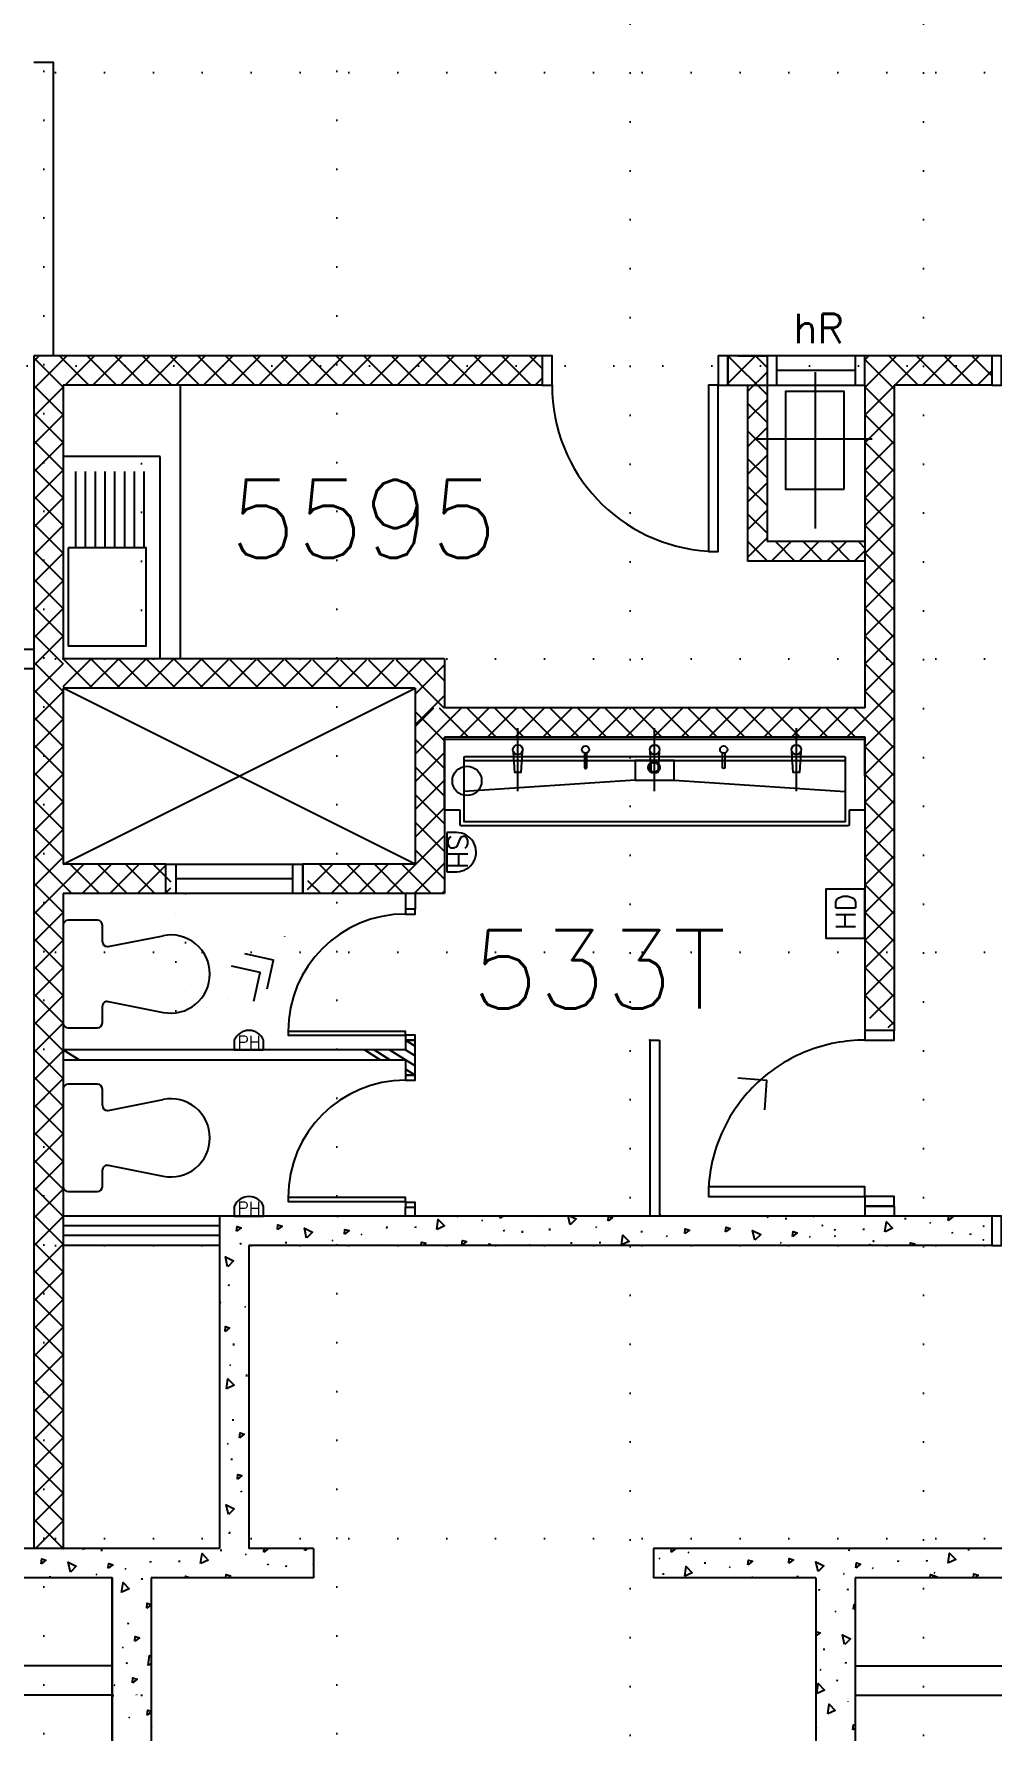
# Model space of a CAD drawing. Extents: x -68523 to 336700, y -113452 to 119396.
# Drawn here: x 213700 to 218601, y 17066 to 25747 of the extents above; entities that cross this region are included whole.
import ezdxf
from ezdxf.enums import TextEntityAlignment as Align

# ---------------------------------------------------------------- set-up
doc = ezdxf.new("R2010")
doc.units = 0
doc.header["$LTSCALE"] = 1000
doc.header["$MEASUREMENT"] = 0
doc.linetypes.add('S3144a$0$DOT', pattern=[0.25, 0, -0.25])
for name, color, linetype in [('n-wall', 3, 'CONTINUOUS'), ('N_Fur', 41, 'CONTINUOUS'), ('o-ht', 7, 'CONTINUOUS'), ('S3144a$0$-10', 7, 'CONTINUOUS'), ('S3144a$0$-11', 7, 'CONTINUOUS'), ('S3144a$0$-13', 7, 'CONTINUOUS'), ('S3144a$0$-3', 7, 'CONTINUOUS'), ('S3144a$0$-4', 7, 'CONTINUOUS'), ('S3144a$0$-6', 7, 'CONTINUOUS'), ('S3144a$0$-8', 7, 'CONTINUOUS'), ('S3144a$0$11', 14, 'CONTINUOUS'), ('S3144a$0$20', 7, 'CONTINUOUS'), ('S3144a$0$4', 7, 'CONTINUOUS'), ('S3144a$0$8', 7, 'CONTINUOUS'), ('S3144a$0$GA', 253, 'CONTINUOUS'), ('S3144a$0$ROOM-NO', 4, 'CONTINUOUS')]:
    doc.layers.add(name, color=color, linetype=linetype)
doc.styles.add('S3144a$0$ROMANS', font='romans')
doc.styles.add('S3144a$0$STANDARD', font='SIMPLEX')

# ---------------------------------------------------------------- blocks, each defined once
blk = doc.blocks.new('S3144a$0$SA1')
at = {"layer": 'S3144a$0$11', "color": 1, "linetype": 'Continuous'}
for p, q in [((0, 50), (0, 0)), ((0, 0), (150, 0)), ((150, 0), (150, 50))]:
    blk.add_line(p, q, dxfattribs=at)
blk.add_arc((75, 18.75), 81.25, 22.619867, 157.380136, dxfattribs=at)
at = {"layer": 'S3144a$0$11', "color": 1, "linetype": 'Continuous', "style": 'S3144a$0$ROMANS'}
blk.add_text('PH', height=64.9, dxfattribs=at).set_placement((75.1, 39.8), align=Align.MIDDLE)
blk = doc.blocks.new('S3144a$0$SA2')
at = {"layer": 'S3144a$0$11', "color": 1, "linetype": 'Continuous'}
for p, q in [((0, 49), (0, 1)), ((0, 0), (200, 0)), ((200, 0), (200, 51.5))]:
    blk.add_line(p, q, dxfattribs=at)
blk.add_arc((100, 50.2), 100, 0.72855, 180.72855, dxfattribs=at)
at = {"layer": 'S3144a$0$11', "color": 1, "linetype": 'Continuous', "style": 'S3144a$0$ROMANS'}
blk.add_text('SH', height=100, rotation=360, dxfattribs=at).set_placement((96.8, 57.7), align=Align.MIDDLE)
blk = doc.blocks.new('S3144a$0$SA3')
at = {"layer": 'S3144a$0$11', "color": 1, "linetype": 'Continuous'}
blk.add_lwpolyline([(0, 0), (250, 0), (250, 200), (0, 200)], close=True, dxfattribs=at)
at = {"layer": 'S3144a$0$11', "color": 1, "linetype": 'Continuous', "style": 'S3144a$0$ROMANS'}
blk.add_text('HD', height=100, rotation=360, dxfattribs=at).set_placement((135, 97.9), align=Align.MIDDLE)

msp = doc.modelspace()

# ---------------------------------------------------------------- linework, layer by layer
at = {"layer": 'n-wall', "linetype": 'Continuous'}
for points in [[(213800, 24100), (213800, 25600), (213700, 25600)], [(213700.3, 22500), (211975, 22500), (211975, 22600), (213700, 22600)]]:
    msp.add_lwpolyline(points, dxfattribs=at)
at = {"layer": 'N_Fur', "color": 9, "linetype": 'Continuous'}
msp.add_line((217950, 22150), (215800, 22150), dxfattribs=at)
at = {"layer": 'N_Fur'}
for p, q in [((216675, 22150), (215800, 22150)), ((215994.7, 22137), (215800, 22137)), ((217950, 22137), (215994.7, 22137)), ((216175, 21874), (216175, 22196.4)), ((217950, 22150), (216675, 22150)), ((216875, 21874), (216875, 22196.4)), ((217600, 21874), (217600, 22196.4)), ((215900, 22030), (217850, 22030)), ((216775, 21930), (215900, 21871.9)), ((216975, 21930), (217850, 21871.9))]:
    msp.add_line(p, q, dxfattribs=at)
at = {"layer": 'N_Fur', "color": 14, "linetype": 'Continuous'}
msp.add_line((217225.4, 22150), (216625, 22150), dxfattribs=at)
at = {"layer": 'N_Fur'}
for points in [[(215994.7, 21696.9), (215884, 21696.9, -0.414214), (215880, 21700.9), (215880, 21772.9, 0.414214), (215876, 21776.9), (215804, 21776.9, -0.414214), (215800, 21780.9), (215800, 22150)], [(217950, 21950), (217950, 22150), (217950, 21780.9, -0.414214), (217946, 21776.9), (217874, 21776.9, 0.414214), (217870, 21772.9), (217870, 21700.9, -0.414214), (217866, 21696.9), (215994.7, 21696.9)], [(216515.9, 22068.3), (216515.9, 21994.9, 1), (216527.6, 21994.9), (216527.6, 22068.3)], [(217234.1, 22068.3), (217234.1, 21994.9, -1), (217222.4, 21994.9), (217222.4, 22068.3)]]:
    msp.add_lwpolyline(points, format="xyb", dxfattribs=at)
msp.add_lwpolyline([(215904, 22050), (217846, 22050, -0.414214), (217850, 22046), (217850, 21716.9), (215900, 21716.9), (215900, 22046, -0.414214)], format="xyb", close=True, dxfattribs=at)
for points in [[(216197.5, 22075.2), (216190.7, 21969.4), (216159.3, 21969.4), (216152.5, 22075.2)], [(216897.5, 22075.2), (216890.7, 21969.4), (216859.3, 21969.4), (216852.5, 22075.2)], [(217622.5, 22075.2), (217615.7, 21969.4), (217584.3, 21969.4), (217577.5, 22075.2)]]:
    msp.add_lwpolyline(points, dxfattribs=at)
msp.add_lwpolyline([(216975, 22030), (216775, 22030), (216775, 21930), (216975, 21930)], close=True, dxfattribs=at)
for centre, radius in [((216175, 22086.1), 25), ((216521.7, 22086.1), 18.8), ((216875, 22086.1), 25), ((217228.3, 22086.1), 18.8), ((217600, 22086.1), 25), ((216871.9, 21995), 30), ((216871.9, 21995), 25)]:
    msp.add_circle(centre, radius, dxfattribs=at)
at = {"layer": 'o-ht', "color": 1}
msp.add_circle((215915.2, 21925.9), 75, dxfattribs=at)
at = {"layer": 'S3144a$0$-10', "color": 7, "linetype": 'Continuous'}
for p, q in [((213850, 21500), (215650, 22400)), ((215650, 21500), (213850, 22400))]:
    msp.add_line(p, q, dxfattribs=at)
at = {"layer": 'S3144a$0$-11', "color": 9, "linetype": 'Continuous'}
for p, q in [((215600, 21350), (215600, 21270)), ((215650, 21350), (215650, 21270)), ((213850, 21188.2), (213850, 20688.2)), ((214025, 21213.2), (213875, 21213.2)), ((214050, 21103.2), (214050, 21188.2)), ((214080, 21078.2), (214360.8, 21134.3)), ((214075, 21078.2), (214080, 21078.2)), ((214050, 20688.2), (214050, 20773.2)), ((214075, 20798.2), (214080, 20798.2)), ((214080, 20798.2), (214360.8, 20742.1)), ((213875, 20663.2), (214025, 20663.2)), ((213850, 20350), (213850, 19850)), ((214025, 20375), (213875, 20375)), ((214050, 20265), (214050, 20350)), ((214075, 20240), (214080, 20240)), ((214080, 20240), (214360.8, 20296.1)), ((214050, 19850), (214050, 19935)), ((214075, 19960), (214080, 19960)), ((214080, 19960), (214360.8, 19903.9)), ((213875, 19825), (214025, 19825)), ((215600, 19700), (215600, 19745)), ((215650, 19700), (215650, 19745))]:
    msp.add_line(p, q, dxfattribs=at)
for points in [[(213874.3, 23117.6), (213874.3, 22617.6), (214274.3, 22617.6), (214274.3, 23117.6)], [(215600, 21270), (215600, 21245), (215650, 21245), (215650, 21270)], [(215600, 20625), (215600, 20645), (215000, 20645), (215000, 20625)], [(215600, 20625), (215600, 20600), (215650, 20600), (215650, 20625)], [(215600, 20420), (215600, 20395), (215650, 20395), (215650, 20420)], [(215600, 19775), (215600, 19795), (215000, 19795), (215000, 19775)], [(215650, 19745), (215650, 19770), (215600, 19770), (215600, 19745)]]:
    msp.add_lwpolyline(points, close=True, dxfattribs=at)
for centre, radius, start, end in [((213875, 21188.2), 25, 90, 180), ((214025, 21188.2), 25, 360, 89.99999), ((215600, 20645), 600, 90, 179.99999), ((214075, 21103.2), 25, 180, 269.99999), ((214400, 20938.2), 200, 359.99999, 101.30318), ((214400, 20938.2), 200, 258.69681, 360), ((214075, 20773.2), 25, 89.99999, 179.99999), ((213875, 20688.2), 25, 180, 270), ((214025, 20688.2), 25, 270, 359.99999), ((213875, 20350), 25, 90, 180), ((214025, 20350), 25, 360, 89.99999), ((215600, 19795), 600, 90, 179.99999), ((214075, 20265), 25, 180, 269.99999), ((214400, 20100), 200, 359.99999, 101.30318), ((214400, 20100), 200, 258.69681, 360), ((214075, 19935), 25, 89.99999, 179.99999), ((213875, 19850), 25, 180, 270), ((214025, 19850), 25, 270, 359.99999)]:
    msp.add_arc(centre, radius, start, end, dxfattribs=at)
at = {"layer": 'S3144a$0$-13', "color": 9, "linetype": 'Continuous'}
for p, q in [((217698.7, 23216.8), (217698.7, 24016.8)), ((217387.3, 23676.4), (217987.3, 23676.4))]:
    msp.add_line(p, q, dxfattribs=at)
msp.add_lwpolyline([(217844.9, 23418.4), (217844.9, 23918.4), (217544.9, 23918.4), (217544.9, 23418.4)], close=True, dxfattribs=at)
at = {"layer": 'S3144a$0$-3', "color": 9, "linetype": 'Continuous'}
for p, q in [((218600, 19700), (214650, 19700)), ((214650, 19700), (214650, 18000)), ((217950, 19700), (217039.9, 19700)), ((218600, 19700), (218600, 19550)), ((218600, 19550), (214800, 19550)), ((214800, 19550), (214800, 18000)), ((214650, 18000), (212200, 18000)), ((215130, 18000), (214800, 18000)), ((215130, 18000), (214800, 18000)), ((215130, 18000), (215130, 17850)), ((216870, 18000), (216870, 17850)), ((219650, 18000), (216870, 18000)), ((214100, 17850), (212200, 17850)), ((214100, 17850), (214100, 12300)), ((214300, 17850), (214300, 12300)), ((215130, 17850), (214300, 17850)), ((217700, 17850), (216870, 17850)), ((217700, 17850), (217700, 12300.1)), ((217900, 17850), (217900, 12300.1)), ((219800, 17850), (217900, 17850))]:
    msp.add_line(p, q, dxfattribs=at)
at = {"layer": 'S3144a$0$-4', "color": 9, "linetype": 'Continuous'}
for p, q in [((216300, 24100), (213700, 24100)), ((213700, 24100), (213700, 18000)), ((216300, 24100), (216300, 23950)), ((217250, 24100), (217250, 23950)), ((217450, 24100), (217250, 24100)), ((217300, 24100), (217450, 24100)), ((217450, 24100), (217450, 23150)), ((218600, 24100), (217950, 24100)), ((218600, 24100), (218600, 23950)), ((216300, 23950), (213850, 23950)), ((213850, 23950), (213850, 22550)), ((217250, 23950), (217450, 23950)), ((217350, 23950), (217350, 23050)), ((217950, 23950), (217950, 22300)), ((218600, 23950), (218100, 23950)), ((218100, 23950), (218100, 20650)), ((217950, 23150), (217450, 23150)), ((217950, 23050), (217350, 23050)), ((215800, 22550), (213850, 22550)), ((215800, 22550), (215800, 22300)), ((213850, 22400), (213850, 21500)), ((215650, 22400), (213850, 22400)), ((215650, 22400), (215650, 21500)), ((217950, 22300), (215800, 22300)), ((213850, 22200), (213850, 21500)), ((215650, 22150), (215650, 21500)), ((215800, 22150), (215800, 21350)), ((217950, 22150), (215800, 22150)), ((217950, 22150), (217950, 20750)), ((214375, 21500), (213850, 21500)), ((214375, 21350), (214375, 21500)), ((215650, 21500), (215075, 21500)), ((215075, 21350), (215075, 21500)), ((213850, 21350), (213850, 18000)), ((214375, 21350), (213850, 21350)), ((215800, 21350), (215075, 21350)), ((217950, 20800), (217950, 20650)), ((217950, 20800), (217950, 20750)), ((216850, 20600), (216850, 19700)), ((216850, 20600), (216900, 20600)), ((216900, 20600), (216900, 19700)), ((218100, 20650), (217950, 20650)), ((218100, 19750), (217950, 19750)), ((217950, 19750), (217950, 19700)), ((218100, 19750), (218100, 19700))]:
    msp.add_line(p, q, dxfattribs=at)
at = {"layer": 'S3144a$0$-6', "color": 9, "linetype": 'Continuous'}
for p, q in [((217900, 24100), (217500, 24100)), ((217900, 24025), (217500, 24025)), ((217500, 23950), (217900, 23950)), ((214425, 21500), (215025, 21500)), ((215025, 21425), (214425, 21425)), ((215025, 21350), (214425, 21350)), ((214650, 19700), (213850, 19700)), ((214650, 19650), (213850, 19650)), ((214650, 19650), (213850, 19650)), ((214650, 19600), (213850, 19600)), ((214650, 19550), (213850, 19550))]:
    msp.add_line(p, q, dxfattribs=at)
for points in [[(216300, 23950), (216350, 23950), (216350, 24100), (216300, 24100)], [(217200, 23950), (217250, 23950), (217250, 24100), (217200, 24100)], [(217450, 23950), (217500, 23950), (217500, 24100), (217450, 24100)], [(217900, 23950), (217950, 23950), (217950, 24100), (217900, 24100)], [(218600, 23950), (218650, 23950), (218650, 24100), (218600, 24100)], [(217200, 23950), (217150, 23950), (217150, 23100), (217200, 23100)], [(214425, 21350), (214375, 21350), (214375, 21500), (214425, 21500)], [(215075, 21350), (215025, 21350), (215025, 21500), (215075, 21500)], [(217950, 20650), (217950, 20600), (218100, 20600), (218100, 20650)], [(217950, 19800), (217950, 19850), (217150, 19850), (217150, 19800)], [(217950, 19800), (217950, 19750), (218100, 19750), (218100, 19800)], [(218600, 19550), (218650, 19550), (218650, 19700), (218600, 19700)]]:
    msp.add_lwpolyline(points, close=True, dxfattribs=at)
at = {"layer": 'S3144a$0$-6', "color": 9, "linetype": 'S3144a$0$DOT'}
msp.add_lwpolyline([(214425, 21350), (214475, 21350), (214475, 20750), (214425, 20750)], close=True, dxfattribs=at)
msp.add_lwpolyline([(215025, 21350, -0.046172), (215014.6, 21237.6, -0.046308), (214983.8, 21129.2, -0.046563), (214933.6, 21028.7, -0.046904), (214865.9, 20939.5, -0.047286), (214783.1, 20864.8, -0.047656), (214688, 20807.4, -0.04796), (214584.1, 20769.2, -0.048152), (214475, 20751.6, -0.048152)], format="xyb", dxfattribs=at)
at = {"layer": 'S3144a$0$-6', "color": 9, "linetype": 'Continuous'}
for points in [[(214892.8, 20862.3), (214924.7, 21008.9), (214778.2, 21040.8)], [(214825.6, 20799.6), (214857.5, 20946.2), (214711, 20978.1)], [(217438.3, 20244.2), (217449.7, 20393.7), (217300.2, 20405.1)]]:
    msp.add_lwpolyline(points, dxfattribs=at)
msp.add_lwpolyline([(217950, 20600, 0.047108), (217799.7, 20585.8, 0.047132), (217654.8, 20543.7, 0.047178), (217520.4, 20475.3, 0.047239), (217401.3, 20382.9, 0.047306), (217301.7, 20269.9, 0.04737), (217225.2, 20140.3, 0.047422), (217174.5, 19998.6, 0.047454), (217151.5, 19850, 0.047454)], format="xyb", dxfattribs=at)
msp.add_arc((217200, 23950), 850, 180, 266.62771, dxfattribs=at)
at = {"layer": 'S3144a$0$-8', "color": 9, "linetype": 'Continuous'}
for p, q in [((214100, 17400), (206356.3, 17400)), ((217900, 17400), (225650, 17400)), ((214100, 17250), (206206.3, 17250)), ((217900, 17250), (225800, 17250))]:
    msp.add_line(p, q, dxfattribs=at)
at = {"layer": 'S3144a$0$11', "color": 9, "linetype": 'Continuous'}
for p, q in [((214345.2, 23585.8), (213850, 23585.8)), ((214345.2, 22550), (214345.2, 23585.8)), ((213914.1, 23117.6), (213914.1, 23509)), ((213964.1, 23117.6), (213964.1, 23509)), ((214014.1, 23117.6), (214014.1, 23509)), ((214064.1, 23117.6), (214064.1, 23509)), ((214114.1, 23117.6), (214114.1, 23509)), ((214164.1, 23117.6), (214164.1, 23509)), ((214214.1, 23117.6), (214214.1, 23509)), ((214264.1, 23117.6), (214264.1, 23509))]:
    msp.add_line(p, q, dxfattribs=at)
at = {"layer": 'S3144a$0$20', "color": 9, "linetype": 'Continuous'}
for p, q in [((213700, 24072.5), (213727.5, 24100)), ((213700, 23931.1), (213868.9, 24100)), ((213700, 24089.7), (213850, 23939.7)), ((213831.1, 24100), (213981.1, 23950)), ((213860.3, 23950), (214010.3, 24100)), ((213972.5, 24100), (214122.5, 23950)), ((214001.7, 23950), (214151.7, 24100)), ((214114, 24100), (214264, 23950)), ((214143.1, 23950), (214293.1, 24100)), ((214255.4, 24100), (214405.4, 23950)), ((214284.6, 23950), (214434.6, 24100)), ((214396.8, 24100), (214546.8, 23950)), ((214426, 23950), (214576, 24100)), ((214538.2, 24100), (214688.2, 23950)), ((214567.4, 23950), (214717.4, 24100)), ((214679.6, 24100), (214829.6, 23950)), ((214708.8, 23950), (214858.8, 24100)), ((214821.1, 24100), (214971.1, 23950)), ((214850.3, 23950), (215000.3, 24100)), ((214962.5, 24100), (215112.5, 23950)), ((214991.7, 23950), (215141.7, 24100)), ((215103.9, 24100), (215253.9, 23950)), ((215133.1, 23950), (215283.1, 24100)), ((215245.3, 24100), (215395.3, 23950)), ((215274.5, 23950), (215424.5, 24100)), ((215386.8, 24100), (215536.8, 23950)), ((215415.9, 23950), (215565.9, 24100)), ((215528.2, 24100), (215678.2, 23950)), ((215557.4, 23950), (215707.4, 24100)), ((215669.6, 24100), (215819.6, 23950)), ((215698.8, 23950), (215848.8, 24100)), ((215811, 24100), (215961, 23950)), ((215840.2, 23950), (215990.2, 24100)), ((215952.4, 24100), (216102.4, 23950)), ((215981.6, 23950), (216131.6, 24100)), ((216093.9, 24100), (216243.9, 23950)), ((216123, 23950), (216273, 24100)), ((216235.3, 24100), (216300, 24035.3)), ((217250, 23958.6), (217391.4, 24100)), ((217250, 24100), (217450, 23900)), ((217391.4, 24100), (217450, 24041.4)), ((217950, 24079.9), (217970.1, 24100)), ((217950, 23938.5), (218111.5, 24100)), ((217950, 24082.3), (218100, 23932.3)), ((218073.8, 24100), (218223.8, 23950)), ((218102.9, 23950), (218252.9, 24100)), ((218215.2, 24100), (218365.2, 23950)), ((218244.4, 23950), (218394.4, 24100)), ((218356.6, 24100), (218506.6, 23950)), ((218385.8, 23950), (218535.8, 24100)), ((218498, 24100), (218600, 23998)), ((216264.5, 23950), (216300, 23985.5)), ((217350, 23917.2), (217450, 24017.2)), ((218527.2, 23950), (218600, 24022.8)), ((213700, 23948.3), (213850, 23798.3)), ((213700, 23789.7), (213850, 23939.7)), ((217250, 23958.6), (217258.6, 23950)), ((217350, 23775.7), (217450, 23875.7)), ((217950, 23797.1), (218100, 23947.1)), ((217950, 23940.9), (218100, 23790.9)), ((213700, 23806.9), (213850, 23656.9)), ((213700, 23648.3), (213850, 23798.3)), ((217350, 23858.6), (217450, 23758.6)), ((217950, 23655.6), (218100, 23805.6)), ((217950, 23799.5), (218100, 23649.5)), ((217350, 23634.3), (217450, 23734.3)), ((217350, 23717.2), (217450, 23617.2)), ((213700, 23665.4), (213850, 23515.4)), ((213700, 23506.9), (213850, 23656.9)), ((217950, 23514.2), (218100, 23664.2)), ((217950, 23658.1), (218100, 23508.1)), ((217350, 23492.9), (217450, 23592.9)), ((217350, 23575.7), (217450, 23475.7)), ((213700, 23524), (213850, 23374)), ((213700, 23365.4), (213850, 23515.4)), ((217350, 23351.5), (217450, 23451.5)), ((217950, 23372.8), (218100, 23522.8)), ((217950, 23516.7), (218100, 23366.7)), ((213700, 23382.6), (213850, 23232.6)), ((213700, 23224), (213850, 23374)), ((217350, 23434.3), (217450, 23334.3)), ((217950, 23231.4), (218100, 23381.4)), ((217950, 23375.2), (218100, 23225.2)), ((217350, 23210.1), (217450, 23310.1)), ((217350, 23292.9), (217450, 23192.9)), ((213700, 23241.2), (213850, 23091.2)), ((213700, 23082.6), (213850, 23232.6)), ((217950, 23089.9), (218100, 23239.9)), ((217950, 23233.8), (218100, 23083.8)), ((213700, 23099.7), (213850, 22949.7)), ((217350, 23068.6), (217450, 23168.6)), ((217350, 23151.5), (217451.5, 23050)), ((217472.8, 23050), (217572.8, 23150)), ((217492.9, 23150), (217592.9, 23050)), ((217614.2, 23050), (217714.2, 23150)), ((217634.3, 23150), (217734.3, 23050)), ((217755.6, 23050), (217855.6, 23150)), ((217775.7, 23150), (217875.7, 23050)), ((217897.1, 23050), (217950, 23102.9)), ((217917.2, 23150), (217950, 23117.2)), ((217950, 22948.5), (218100, 23098.5)), ((217950, 23092.4), (218100, 22942.4)), ((213700, 22941.2), (213850, 23091.2)), ((213700, 22958.3), (213850, 22808.3)), ((213700, 22799.7), (213850, 22949.7)), ((217950, 22807.1), (218100, 22957.1)), ((217950, 22951), (218100, 22801)), ((213700, 22816.9), (213850, 22666.9)), ((213700, 22658.3), (213850, 22808.3)), ((217950, 22665.7), (218100, 22815.7)), ((217950, 22809.5), (218100, 22659.5)), ((213700, 22675.5), (213850, 22525.5)), ((213700, 22516.9), (213850, 22666.9)), ((217950, 22524.3), (218100, 22674.3)), ((217950, 22668.1), (218100, 22518.1)), ((213700, 22534.1), (213850, 22384.1)), ((213700, 22375.5), (213850, 22525.5)), ((213850, 22550), (214000, 22400)), ((213850, 22408.6), (213991, 22549.5)), ((213982.8, 22400), (214131.9, 22549.1)), ((213991.9, 22549.5), (214141.4, 22400)), ((214124.3, 22400), (214272.9, 22548.6)), ((214133.8, 22549.1), (214282.8, 22400)), ((214265.7, 22400), (214413.9, 22548.2)), ((214275.6, 22548.6), (214424.3, 22400)), ((214407.1, 22400), (214554.8, 22547.7)), ((214417.5, 22548.2), (214565.7, 22400)), ((214548.5, 22400), (214695.8, 22547.3)), ((214559.4, 22547.7), (214707.1, 22400)), ((214689.9, 22400), (214836.8, 22546.8)), ((214701.3, 22547.2), (214848.5, 22400)), ((214831.4, 22400), (214977.7, 22546.3)), ((214843.2, 22546.8), (214989.9, 22400)), ((214972.8, 22400), (215118.7, 22545.9)), ((214985.1, 22546.3), (215131.4, 22400)), ((215114.2, 22400), (215259.6, 22545.4)), ((215126.9, 22545.9), (215272.8, 22400)), ((215255.6, 22400), (215400.6, 22545)), ((215268.8, 22545.4), (215414.2, 22400)), ((215397.1, 22400), (215541.6, 22544.5)), ((215410.7, 22544.9), (215555.6, 22400)), ((215538.5, 22400), (215688.4, 22550)), ((215552.6, 22544.5), (215797.1, 22300)), ((215650, 22370.1), (215800, 22520.2)), ((215688.5, 22550), (215800, 22438.5)), ((217950, 22382.8), (218100, 22532.8)), ((217950, 22526.7), (218100, 22376.7)), ((213850, 22408.6), (213858.6, 22400)), ((213700, 22392.6), (213850, 22242.6)), ((213700, 22234.1), (213850, 22384.1)), ((215650, 22212.7), (215800, 22362.7)), ((217858.6, 22150), (218100, 22391.4)), ((217950, 22385.3), (218100, 22235.3)), ((213700, 22251.2), (213850, 22101.2)), ((213700, 22092.6), (213850, 22242.6)), ((215650, 22062.7), (215887.3, 22300)), ((215650, 22204.2), (215745.8, 22300)), ((215650, 22281.1), (215800, 22131.1)), ((215772.5, 22300), (215922.5, 22150)), ((215878.7, 22150), (216028.7, 22300)), ((215914, 22300), (216064, 22150)), ((216020.1, 22150), (216170.1, 22300)), ((216055.4, 22300), (216205.4, 22150)), ((216161.5, 22150), (216311.5, 22300)), ((216196.8, 22300), (216346.8, 22150)), ((216302.9, 22150), (216452.9, 22300)), ((216338.2, 22300), (216488.2, 22150)), ((216444.4, 22150), (216594.4, 22300)), ((216479.6, 22300), (216629.6, 22150)), ((216585.8, 22150), (216735.8, 22300)), ((216621.1, 22300), (216771.1, 22150)), ((216727.2, 22150), (216877.2, 22300)), ((216762.5, 22300), (216912.5, 22150)), ((216868.6, 22150), (217018.6, 22300)), ((216903.9, 22300), (217053.9, 22150)), ((217010.1, 22150), (217160.1, 22300)), ((217045.3, 22300), (217195.3, 22150)), ((217151.5, 22150), (217301.5, 22300)), ((217186.8, 22300), (217336.8, 22150)), ((217292.9, 22150), (217442.9, 22300)), ((217328.2, 22300), (217478.2, 22150)), ((217434.3, 22150), (217584.3, 22300)), ((217469.6, 22300), (217619.6, 22150)), ((217575.7, 22150), (217725.7, 22300)), ((217611, 22300), (217761, 22150)), ((217717.2, 22150), (217867.2, 22300)), ((217752.4, 22300), (217902.4, 22150)), ((217893.9, 22300), (218100, 22093.9)), ((217950, 22100), (218100, 22250)), ((215650, 22139.7), (215800, 21989.7)), ((213700, 22109.8), (213850, 21959.8)), ((213700, 21951.2), (213850, 22101.2)), ((215650, 21921.3), (215800, 22071.3)), ((217950, 21958.6), (218100, 22108.6)), ((217950, 22102.4), (218100, 21952.4)), ((213700, 21968.4), (213850, 21818.4)), ((215650, 21998.3), (215800, 21848.3)), ((217950, 21817.2), (218100, 21967.2)), ((213700, 21809.8), (213850, 21959.8)), ((215650, 21779.9), (215800, 21929.9)), ((217950, 21961), (218100, 21811)), ((213700, 21827), (213850, 21677)), ((213700, 21668.4), (213850, 21818.4)), ((215650, 21856.9), (215800, 21706.9)), ((217950, 21675.7), (218100, 21825.7)), ((217950, 21819.6), (218100, 21669.6)), ((215650, 21638.5), (215800, 21788.5)), ((215650, 21715.4), (215800, 21565.4)), ((213700, 21685.5), (213850, 21535.5)), ((213700, 21527), (213850, 21677)), ((215502.9, 21350), (215800, 21647.1)), ((217950, 21534.3), (218100, 21684.3)), ((217950, 21678.2), (218100, 21528.2)), ((213700, 21544.1), (213894.1, 21350)), ((213700, 21385.5), (213850, 21535.5)), ((215650, 21574), (215800, 21424)), ((217950, 21392.9), (218100, 21542.9)), ((217950, 21536.8), (218100, 21386.8)), ((213700, 21244.1), (213955.9, 21500)), ((213885.5, 21500), (214035.5, 21350)), ((213947.3, 21350), (214097.3, 21500)), ((214027, 21500), (214177, 21350)), ((214088.7, 21350), (214238.7, 21500)), ((214168.4, 21500), (214318.4, 21350)), ((214230.2, 21350), (214380.2, 21500)), ((214309.8, 21500), (214400, 21409.8)), ((215100, 21371.3), (215228.7, 21500)), ((215158.3, 21500), (215308.3, 21350)), ((215220.1, 21350), (215370.1, 21500)), ((215299.7, 21500), (215449.7, 21350)), ((215361.5, 21350), (215511.5, 21500)), ((215441.2, 21500), (215591.2, 21350)), ((215582.6, 21500), (215732.6, 21350)), ((215644.4, 21350), (215800, 21505.6)), ((213700, 21402.7), (213850, 21252.7)), ((214371.6, 21350), (214400, 21378.4)), ((215100, 21416.9), (215166.9, 21350)), ((215785.8, 21350), (215800, 21364.2)), ((217950, 21251.5), (218100, 21401.5)), ((217950, 21395.3), (218100, 21245.3)), ((213700, 21261.3), (213850, 21111.3)), ((213700, 21102.7), (213850, 21252.7)), ((217950, 21110.1), (218100, 21260.1)), ((217950, 21253.9), (218100, 21103.9)), ((213700, 21119.8), (213850, 20969.8)), ((213700, 20961.3), (213850, 21111.3)), ((217950, 20968.6), (218100, 21118.6)), ((217950, 21112.5), (218100, 20962.5)), ((213700, 20978.4), (213850, 20828.4)), ((213700, 20819.8), (213850, 20969.8)), ((217950, 20827.2), (218100, 20977.2)), ((217950, 20971.1), (218100, 20821.1)), ((213700, 20837), (213850, 20687)), ((217976.1, 20711.9), (218100, 20835.8)), ((213700, 20678.4), (213850, 20828.4)), ((217950, 20829.6), (218100, 20679.6)), ((213700, 20695.6), (213850, 20545.6)), ((213700, 20537), (213850, 20687)), ((218070.4, 20664.8), (218100, 20694.4)), ((213700, 20554.2), (213850, 20404.2)), ((213700, 20395.6), (213850, 20545.6)), ((213700, 20412.7), (213850, 20262.7)), ((213700, 20254.2), (213850, 20404.2)), ((213700, 20271.3), (213850, 20121.3)), ((213700, 20112.7), (213850, 20262.7)), ((213700, 20129.9), (213850, 19979.9)), ((213700, 19971.3), (213850, 20121.3)), ((213700, 19988.5), (213850, 19838.5)), ((213700, 19829.9), (213850, 19979.9)), ((213700, 19847.1), (213850, 19697.1)), ((213700, 19688.5), (213850, 19838.5)), ((216900, 19710.1), (216910.1, 19700)), ((213700, 19705.6), (213850, 19555.6)), ((213700, 19547.1), (213850, 19697.1)), ((215254.9, 19694.5), (215255.3, 19700)), ((215505.4, 19637.3), (215506, 19646.1)), ((215652.2, 19639.1), (215652.8, 19647.8)), ((215865.4, 19695), (215865.8, 19700)), ((215989.2, 19679.6), (215994.4, 19675.8)), ((216084.7, 19689.7), (216085.7, 19700)), ((216098.2, 19700), (216084.7, 19689.7)), ((216102.7, 19630.2), (216106.3, 19623)), ((216199, 19615.1), (216199.6, 19623.8)), ((216293.7, 19698.3), (216293.9, 19700)), ((216295.9, 19700), (216293.7, 19698.3)), ((216338.3, 19627.1), (216338.9, 19635.8)), ((216443, 19655.4), (216433.4, 19700)), ((216572.3, 19645.2), (216577.5, 19641.4)), ((216809.5, 19615.6), (216810.2, 19624.3)), ((217109.2, 19699.1), (217109.3, 19700)), ((217111.3, 19700), (217110, 19699.4)), ((217450.9, 19697.9), (217454.4, 19690.6)), ((217547.2, 19682.8), (217547.8, 19691.5)), ((217686.5, 19694.7), (217686.9, 19700)), ((217797.6, 19625.6), (217798.3, 19634.3)), ((217944.4, 19627.3), (217945, 19636.1)), ((218157.7, 19683.2), (218158.3, 19691.9)), ((218157.7, 19683.2), (218158.3, 19691.9)), ((218157.7, 19683.2), (218158.3, 19691.9)), ((218281.5, 19667.8), (218286.6, 19664)), ((218281.5, 19667.8), (218286.6, 19664)), ((218281.5, 19667.8), (218286.6, 19664)), ((218377, 19678), (218379.2, 19700)), ((218377, 19678), (218379.2, 19700)), ((218377, 19678), (218379.2, 19700)), ((213700, 19564.2), (213850, 19414.2)), ((213700, 19405.6), (213850, 19555.6)), ((214754.5, 19562.6), (214758.1, 19555.3)), ((214851.1, 19550), (214851.5, 19556.2)), ((214990.1, 19559.4), (214990.8, 19568.1)), ((215224.1, 19577.5), (215229.3, 19573.7)), ((215372.5, 19607.4), (215377.6, 19603.7)), ((215461.5, 19550), (215462, 19556.6)), ((216449.5, 19557.9), (216450.1, 19566.6)), ((216596.3, 19559.7), (216596.9, 19568.4)), ((216933.3, 19600.1), (216938.5, 19596.3)), ((217046.8, 19550.8), (217047.2, 19550)), ((217282.6, 19550), (217283, 19556.4)), ((217516.4, 19565.7), (217521.6, 19562)), ((217664.7, 19595.7), (217669.9, 19591.9)), ((218395, 19618.4), (218398.5, 19611.2)), ((218395, 19618.4), (218398.5, 19611.2)), ((218395, 19618.4), (218398.5, 19611.2)), ((218491.3, 19603.3), (218491.9, 19612.1)), ((213700, 19422.8), (213850, 19272.8)), ((213700, 19264.2), (213850, 19414.2)), ((213700, 19281.4), (213850, 19131.4)), ((213700, 19122.8), (213850, 19272.8)), ((214697.2, 19343.2), (214697.9, 19351.9)), ((214653.2, 19253.8), (214653.9, 19262.5)), ((214777, 19238.3), (214782.2, 19234.6)), ((213700, 19139.9), (213850, 18989.9)), ((213700, 18981.4), (213850, 19131.4)), ((214722, 19038.8), (214722.7, 19047.5)), ((213700, 18998.5), (213850, 18848.5)), ((213700, 18839.9), (213850, 18989.9)), ((214700.3, 18939.8), (214705.5, 18936)), ((213700, 18857.1), (213850, 18707.1)), ((213700, 18698.5), (213850, 18848.5)), ((214789.2, 18880.2), (214789.8, 18888.9)), ((213700, 18715.7), (213850, 18565.7)), ((213700, 18557.1), (213850, 18707.1)), ((214718.7, 18653.3), (214719.3, 18662)), ((213700, 18574.3), (213850, 18424.3)), ((213700, 18415.7), (213850, 18565.7)), ((214687.9, 18536.3), (214693.1, 18532.5)), ((213700, 18432.8), (213850, 18282.8)), ((213700, 18274.3), (213850, 18424.3)), ((214711.9, 18450.8), (214712.5, 18459.5)), ((213700, 18291.4), (213850, 18141.4)), ((213700, 18132.8), (213850, 18282.8)), ((214758.3, 18294.8), (214761.9, 18287.6)), ((213700, 18150), (213850, 18000)), ((213708.6, 18000), (213850, 18141.4)), ((214701.1, 18075.5), (214701.7, 18084.2)), ((214701.1, 18075.5), (214701.7, 18084.2)), ((214701.1, 18075.5), (214701.7, 18084.2)), ((213700, 18008.6), (213708.6, 18000)), ((213950.5, 18000), (213953.8, 17993.5)), ((214046.5, 17985.6), (214047.1, 17994.3)), ((214185.8, 17997.5), (214186, 18000)), ((214657.1, 17986), (214657.7, 17994.8)), ((214780.8, 17970.6), (214786, 17966.8)), ((214876.3, 17980.8), (214878.2, 18000)), ((215085.3, 17989.3), (215086.3, 18000)), ((215099.3, 18000), (215085.3, 17989.3)), ((216960.4, 17980.8), (216962.3, 18000)), ((217044.3, 17980.7), (217049.5, 17977)), ((217776.3, 18000), (217778.1, 17996.3)), ((217870.9, 17988.4), (217871.5, 17997.1)), ((218481.4, 17988.9), (218482, 17997.6)), ((214164.1, 17898.5), (214169.2, 17894.7)), ((214297, 17928.4), (214297.6, 17937.1)), ((214443.8, 17930.1), (214444.4, 17938.9)), ((214894.3, 17921.3), (214897.9, 17914.1)), ((214990.6, 17906.2), (214991.2, 17914.9)), ((215129.9, 17918.1), (215130, 17919.6)), ((216896, 17950.8), (216901.2, 17947)), ((217133.2, 17921.2), (217133.9, 17929.9)), ((217257, 17905.8), (217262.2, 17902)), ((217988.4, 17901.3), (217993.6, 17897.5)), ((218121.4, 17931.2), (218122, 17939.9)), ((218268.1, 17933), (218268.7, 17941.7)), ((213781.8, 17850.5), (213782.4, 17859.2)), ((214015.8, 17868.6), (214020.9, 17864.8)), ((214253, 17839), (214253.6, 17847.7)), ((216920, 17865.3), (216920.6, 17874.1)), ((217370.5, 17856.4), (217373.7, 17850)), ((217467.4, 17850), (217467.4, 17850.1)), ((217606.1, 17853.3), (217606.7, 17862)), ((217840.1, 17871.4), (217845.3, 17867.6)), ((218078, 17850), (218078, 17850.5)), ((218302.6, 17877.4), (218307.7, 17873.6)), ((214300, 17712.6), (214277.2, 17695.2)), ((217717.3, 17784.1), (217717.9, 17792.9)), ((217864.1, 17785.9), (217864.7, 17794.6)), ((217797, 17679.3), (217802.2, 17675.5)), ((217900, 17695.2), (217892.5, 17689.5)), ((214182.5, 17612), (214183.1, 17620.8)), ((214151.7, 17495), (214156.9, 17491.2)), ((217742.1, 17479.7), (217742.7, 17488.5)), ((214175.7, 17409.5), (214176.3, 17418.3)), ((214300, 17409), (214285.3, 17402.2)), ((217720.3, 17380.7), (217725.5, 17376.9)), ((217853.2, 17410.6), (217853.9, 17419.3)), ((214108.6, 17302.9), (214113.8, 17299.1)), ((217809.2, 17321.2), (217809.9, 17329.9)), ((214104.7, 17242.6), (214105.3, 17251.3)), ((214222.1, 17253.6), (214223.9, 17250)), ((214251.5, 17244.3), (214252.1, 17253)), ((217864.8, 17216.7), (217865, 17218.9)), ((214184.5, 17137.7), (214189.6, 17133.9)), ((214300.4, 17163.5), (214280, 17147.9)), ((214298, 17088.4), (214300.7, 17082.9)), ((217900, 17081.3), (217889, 17072.9))]:
    msp.add_line(p, q, dxfattribs=at)
for points in [[(214736.5, 19622.1), (214739, 19646.6), (214760.2, 19640.2), (214736.5, 19622.1)], [(214945.5, 19630.6), (214947.9, 19655.1), (214969.2, 19648.7), (214945.5, 19630.6)], [(215094.8, 19587.7), (215084.1, 19637.8), (215125.2, 19617.8), (215095.5, 19588.3)], [(215288.5, 19607.5), (215290.9, 19632), (215312.2, 19625.6), (215288.5, 19607.5)], [(215761, 19631.5), (215768, 19682.2), (215799.8, 19649.4), (215761.8, 19631.8)], [(216443.5, 19700), (216473.3, 19685.5), (216443.7, 19656)], [(216636.7, 19675.2), (216639.1, 19699.7), (216660.3, 19693.2), (216636.7, 19675.2)], [(217028.8, 19610.3), (217031.2, 19634.8), (217052.5, 19628.4), (217028.8, 19610.3)], [(217237.8, 19618.8), (217240.2, 19643.3), (217261.5, 19636.9), (217237.8, 19618.8)], [(217387.1, 19576), (217376.3, 19626.1), (217417.4, 19606.1), (217387.8, 19576.5)], [(217580.8, 19595.8), (217583.2, 19620.3), (217604.4, 19613.8), (217580.8, 19595.8)], [(217729.6, 19653.2), (217733.3, 19652.1), (217729.6, 19649.3)], [(218053.3, 19619.7), (218060.3, 19670.4), (218092.1, 19637.6), (218054.1, 19620)], [(218387.6, 19700), (218400.6, 19696), (218377, 19678)], [(218387.6, 19700), (218400.6, 19696), (218377, 19678)], [(218387.6, 19700), (218400.6, 19696), (218377, 19678)], [(218556, 19650.3), (218559.7, 19649.2), (218556, 19646.4)], [(215681.3, 19550), (215683.1, 19567.2), (215704.3, 19560.7), (215690.2, 19550)], [(215889.6, 19551.2), (215892, 19575.7), (215913.3, 19569.2), (215889.6, 19551.2)], [(216030, 19550), (216028.2, 19558.4), (216045.5, 19550)], [(216234.7, 19550), (216235, 19552.6), (216243.7, 19550)], [(216705.1, 19552), (216712.1, 19602.8), (216743.9, 19570), (216705.9, 19552.3)], [(217795.1, 19599), (217798.8, 19597.9), (217795.1, 19595.1)], [(217974.8, 19550), (217975.3, 19555.4), (217993.3, 19550)], [(217991.8, 19573.3), (217995.5, 19572.2), (217991.8, 19569.4)], [(218182.9, 19550), (218184.3, 19563.9), (218205.6, 19557.5), (218195.8, 19550)], [(218553.2, 19579), (218556.9, 19577.9), (218553.2, 19575.1)], [(214690.7, 19440.7), (214680, 19490.8), (214721.1, 19470.8), (214691.4, 19441.2)], [(214677.4, 19110), (214679.8, 19134.5), (214701.1, 19128), (214677.4, 19110)], [(214684.8, 18816.7), (214691.8, 18867.4), (214723.6, 18834.6), (214685.6, 18817)], [(214752.3, 18566.3), (214754.7, 18590.8), (214775.9, 18584.3), (214752.3, 18566.3)], [(214740.4, 18354.4), (214742.8, 18378.9), (214764, 18372.4), (214740.4, 18354.4)], [(214694.6, 18172.9), (214683.8, 18223), (214724.9, 18203), (214695.2, 18173.5)], [(214552.6, 17922.5), (214559.7, 17973.3), (214591.5, 17940.4), (214553.4, 17922.8)], [(214896.3, 18000), (214900, 17998.9), (214876.3, 17980.8)], [(216980.4, 18000), (216984, 17998.9), (216960.4, 17980.8)], [(218377, 17925.3), (218384, 17976.1), (218415.8, 17943.3), (218377.8, 17925.6)], [(213737.1, 17921.7), (213739.6, 17946.2), (213760.8, 17939.7), (213737.1, 17921.7)], [(213886.4, 17878.8), (213875.7, 17928.9), (213916.8, 17908.9), (213887.1, 17879.4)], [(214080.1, 17898.6), (214082.5, 17923.1), (214103.8, 17916.6), (214080.1, 17898.6)], [(217028.8, 17857.7), (217035.8, 17908.4), (217067.6, 17875.6), (217029.6, 17858)], [(217352.5, 17916), (217354.9, 17940.5), (217376.2, 17934), (217352.5, 17916)], [(217561.5, 17924.5), (217563.9, 17949), (217585.2, 17942.5), (217561.5, 17924.5)], [(217710.8, 17881.6), (217700, 17931.7), (217741.2, 17911.7), (217711.5, 17882.2)], [(217904.5, 17901.4), (217906.9, 17925.9), (217928.1, 17919.5), (217904.5, 17901.4)], [(214148.5, 17775.4), (214155.6, 17826.2), (214187.4, 17793.4), (214149.4, 17775.8)], [(214473.9, 17850), (214474.7, 17858.2), (214495.9, 17851.8), (214493.6, 17850)], [(214682, 17850), (214683.7, 17866.7), (214704.9, 17860.3), (214691.4, 17850)], [(218284.8, 17850), (218286.5, 17867.1), (218307.7, 17860.6), (218293.8, 17850)], [(218297.9, 17850), (218299, 17861.1), (218320.3, 17854.6), (218314.2, 17850)], [(218297.9, 17850), (218299, 17861.1), (218320.3, 17854.6), (218314.2, 17850)], [(218506.1, 17850), (218508, 17869.6), (218529.3, 17863.1), (218512.1, 17850)], [(218506.1, 17850), (218508, 17869.6), (218529.3, 17863.1), (218512.1, 17850)], [(214277.2, 17695.2), (214279.6, 17719.7), (214300, 17713.4)], [(217892.5, 17689.5), (217895, 17714), (217900, 17712.5)], [(214216.1, 17525), (214218.5, 17549.5), (214239.7, 17543.1), (214216.1, 17525)], [(217700, 17575.4), (217721.1, 17569), (217700, 17552.8)], [(217846.7, 17508.1), (217836, 17558.2), (217877.1, 17538.2), (217847.4, 17508.6)], [(214284.5, 17401.9), (214291.6, 17452.6), (214300, 17443.9)], [(214204.2, 17313.1), (214206.6, 17337.6), (214227.8, 17331.2), (214204.2, 17313.1)], [(217704.8, 17257.7), (217711.8, 17308.4), (217743.6, 17275.6), (217705.6, 17258)], [(217760.3, 17153.2), (217767.4, 17203.9), (217799.2, 17171.1), (217761.2, 17153.5)], [(214280, 17147.9), (214282.4, 17172.4), (214300.4, 17167)], [(217699.9, 17083.6), (217703.7, 17082.5), (217699.9, 17079.6)], [(217889, 17072.9), (217891.4, 17097.4), (217900, 17094.8)]]:
    msp.add_lwpolyline(points, dxfattribs=at)
for p in [(217250, 24100), (213850, 22550), (216850, 20600), (216850, 20600), (213850, 18000)]:
    msp.add_point(p, dxfattribs=at)
at = {"layer": 'S3144a$0$4', "color": 7, "linetype": 'S3144a$0$DOT'}
for p, q in [((213750, 10550), (213750, 31550)), ((215250, 10550), (215250, 31550)), ((216750, 31550), (216750, 10550)), ((218250, 31550), (218250, 10550)), ((186800, 25550), (234750, 25550)), ((186800, 22550), (234750, 22550)), ((186800, 21050), (234750, 21050)), ((186800, 19550), (234750, 19550)), ((186800, 18050), (234750, 18050))]:
    msp.add_line(p, q, dxfattribs=at)
at = {"layer": 'S3144a$0$4', "linetype": 'S3144a$0$DOT'}
for p, q in [((213750, 10550), (213750, 31550)), ((215250, 10550), (215250, 31550)), ((218250, 31550), (218250, 10550)), ((186800, 25550), (234750, 25550)), ((186905, 24050), (234855, 24050)), ((186800, 21050), (234750, 21050)), ((186800, 19550), (234750, 19550)), ((186800, 18050), (234750, 18050))]:
    msp.add_line(p, q, dxfattribs=at)
at = {"layer": 'S3144a$0$4', "color": 52, "linetype": 'Continuous'}
for p, q in [((215800, 22550), (213850, 22550)), ((215650, 22400), (213850, 22400))]:
    msp.add_line(p, q, dxfattribs=at)
at = {"layer": 'S3144a$0$4', "linetype": 'Continuous'}
for p, q in [((215800, 22550), (213850, 22550)), ((215650, 22400), (213850, 22400))]:
    msp.add_line(p, q, dxfattribs=at)
at = {"layer": 'S3144a$0$8', "color": 9, "linetype": 'S3144a$0$DOT'}
msp.add_line((214250, 22550), (214250, 23950), dxfattribs=at)
at = {"layer": 'S3144a$0$8', "color": 9, "linetype": 'Continuous'}
msp.add_line((214450, 22550), (214450, 23950), dxfattribs=at)
at = {"layer": 'S3144a$0$GA', "color": 9}
msp.add_lwpolyline([(214109.6, 12109.4), (214100, 12300), (214100, 17850), (198950, 17850), (198950, -17325), (198535.6, -17325)], dxfattribs=at)

# ---------------------------------------------------------------- block references
at = {"layer": 'S3144a$0$11', "color": 9, "linetype": 'Continuous'}
for name, p, rotation in [('S3144a$0$SA2', (215811.8, 21661.7), 270), ('S3144a$0$SA3', (217950, 21121.8), 90)]:
    msp.add_blockref(name, p, dxfattribs=dict(at, rotation=rotation))
for p in [(214725, 20550), (214725, 19699.8)]:
    msp.add_blockref('S3144a$0$SA1', p, dxfattribs=at)

# ---------------------------------------------------------------- texts
at = {"layer": 'S3144a$0$-13', "color": 9, "linetype": 'Continuous', "style": 'S3144a$0$STANDARD'}
msp.add_text('hR', height=150, dxfattribs=at).set_placement((217714.6, 24240.4), align=Align.MIDDLE)
at = {"layer": 'S3144a$0$ROOM-NO', "color": 9, "style": 'S3144a$0$STANDARD'}
for s, p in [('5595', (214699.6, 23066.7)), ('533T', (215938.6, 20761.7))]:
    msp.add_text(s, height=400, dxfattribs=at).set_placement(p)

# ---------------------------------------------------------------- meshes
at = {"layer": 'S3144a$0$-11', "color": 9, "linetype": 'Continuous'}
mesh = msp.add_polyface(dxfattribs=at)
corners = [(213850, 20500), (213850, 20500), (213850, 20550), (213930.6, 20500), (215390.3, 20550), (215600, 20420), (215471, 20500), (215440.3, 20550), (215650, 20420), (215600, 20451), (215521, 20500), (215519.4, 20550), (215650, 20469), (215600, 20500), (215600, 20550), (215650, 20519), (215600, 20600), (215650, 20569), (215650, 20600)]
mesh.append_faces([[corners[k] for k in face] for face in [(0, 1, 3, 2), (2, 3, 6, 4), (4, 6, 10, 7), (5, 5, 8, 9), (7, 10, 13, 11), (9, 8, 12, 13), (11, 12, 15, 14), (14, 15, 17, 16), (16, 17, 18, 18)]], dxfattribs={"vtx0": -1, "vtx2": -1, "color": 9})

doc.saveas('drawing.dxf')
